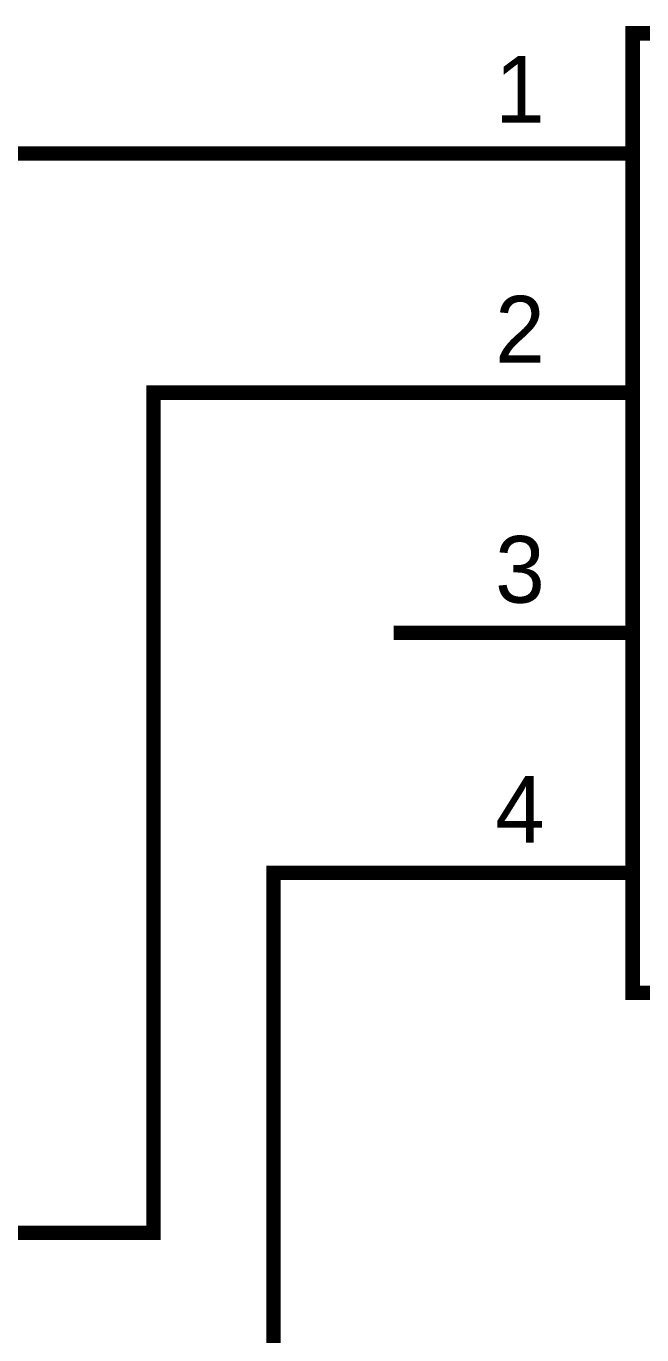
# Model space of a CAD drawing. Extents: x 0 to 594, y 0 to 420.
# Drawn here: x 69.96 to 82.79, y 82.86 to 110.14 of the extents above; entities that cross this region are included whole.
import ezdxf

# ---------------------------------------------------------------- set-up
doc = ezdxf.new("R2010")
doc.units = 0
doc.layers.add('SHEET', color=255, linetype='CONTINUOUS')

msp = doc.modelspace()

# ---------------------------------------------------------------- linework, layer by layer
at = {"layer": 'SHEET', "const_width": 0.3}
msp.add_lwpolyline([(82.602, 109.986), (105.106, 109.986), (105.106, 89.99), (82.602, 89.99), (82.602, 109.986)], close=True, dxfattribs=at)
for points in [[(45.13, 107.484), (60.115, 107.484), (77.619, 107.484)], [(82.602, 107.484), (77.619, 107.484)], [(45.13, 87.488), (45.13, 84.987), (60.115, 84.987), (72.618, 84.987), (72.618, 102.498), (77.619, 102.498)], [(82.602, 102.498), (77.619, 102.498)], [(82.602, 97.495), (77.619, 97.495)], [(77.619, 92.492), (75.118, 92.492), (75.118, 62.489), (55.114, 62.489), (45.13, 62.489), (30.127, 62.489), (30.127, 79.983)], [(82.602, 92.492), (77.619, 92.492)]]:
    msp.add_lwpolyline(points, dxfattribs=at)

# ---------------------------------------------------------------- texts
at = {"layer": 'SHEET'}
for s, p in [('1', (79.737, 108.127)), ('2', (79.737, 103.124)), ('3', (79.737, 98.12)), ('4', (79.737, 93.117))]:
    msp.add_text(s, height=1.39, dxfattribs=at).set_placement(p)

doc.saveas('drawing.dxf')
